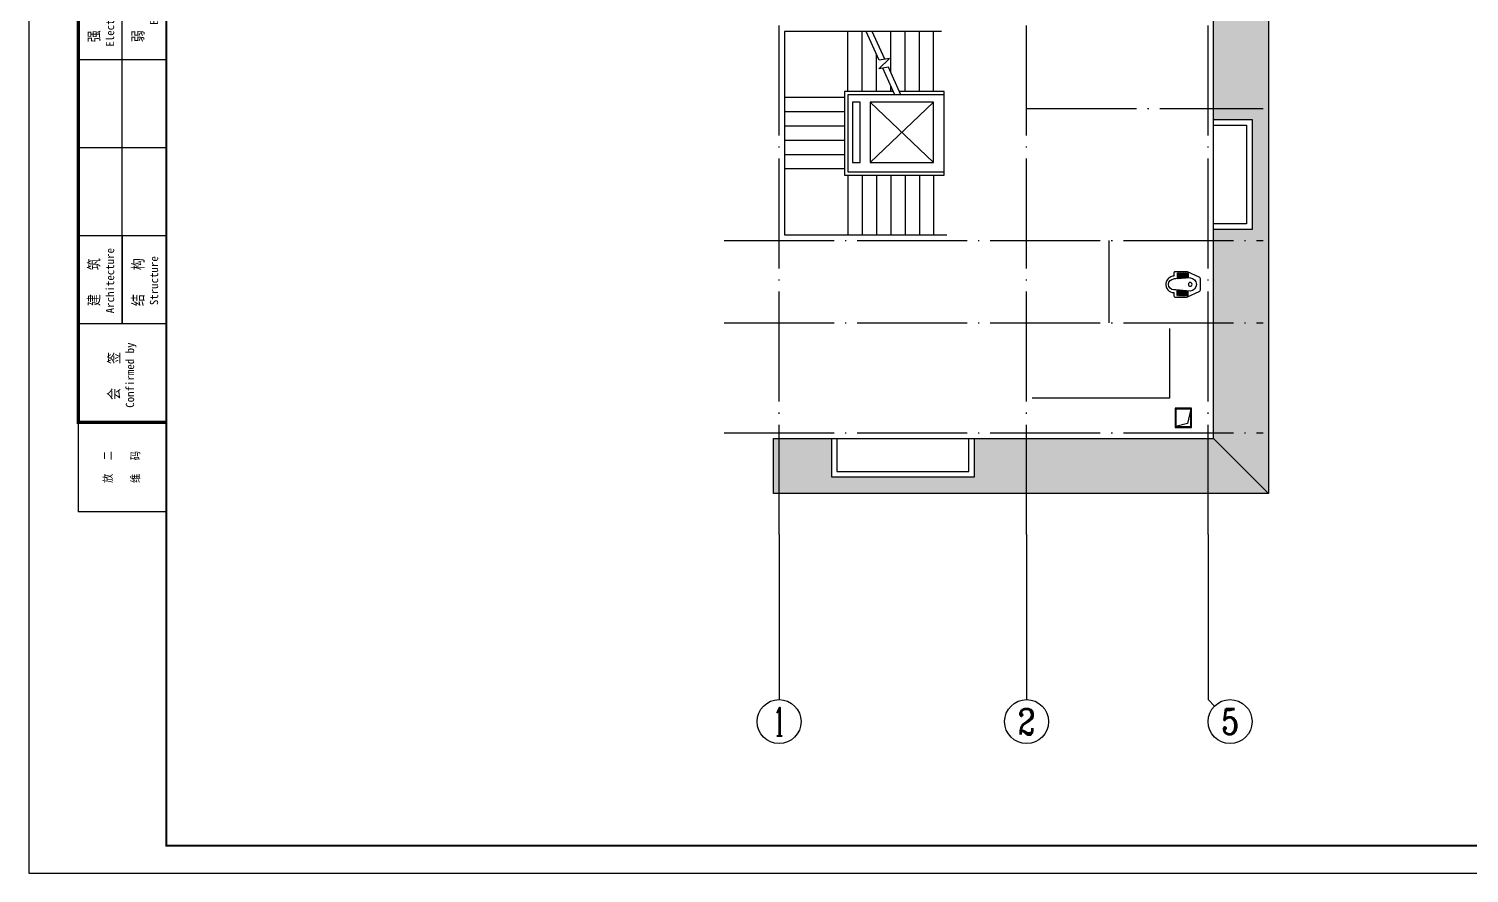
# Model space of a CAD drawing. Extents: x 522289 to 1051641, y 88514 to 354674.
# Drawn here: x 803136 to 829324, y 234380 to 249737 of the extents above; entities that cross this region are included whole.
import ezdxf
from ezdxf.enums import TextEntityAlignment as Align

# ---------------------------------------------------------------- set-up
doc = ezdxf.new("R2010")
doc.units = 0
doc.header["$LTSCALE"] = 1000
doc.header["$MEASUREMENT"] = 0
doc.linetypes.add('DOTE', pattern=[2.42, 2, -0.2, 0.02, -0.2])
doc.layers.get('0').update_dxf_attribs({"linetype": 'CONTINUOUS'})
for name, color, linetype in [('_0', 7, 'CONTINUOUS'), ('AXIS', 3, 'CONTINUOUS'), ('AXIS_TEXT', 7, 'CONTINUOUS'), ('DOTE', 1, 'DOTE'), ('EVTR', 2, 'CONTINUOUS'), ('P-图框', 7, 'CONTINUOUS'), ('PUB_TITLE', 4, 'CONTINUOUS'), ('STAIR', 2, 'CONTINUOUS'), ('WINDOW', 4, 'CONTINUOUS'), ('洁具', 8, 'CONTINUOUS')]:
    doc.layers.add(name, color=color, linetype=linetype)
doc.styles.add('_TCH_AXIS', font='COMPLEX', dxfattribs={"bigfont": 'GBCBIG'})
doc.styles.add('COMPLEX', font='COMPLEX')
doc.styles.add('STYLE-ARIAL', font='NSimSun.ttf')
doc.styles.add('图签', font='宋体.ttf', dxfattribs={"width": 0.66})
doc.styles.add('统一文字', font='宋体.ttf', dxfattribs={"width": 0.8})

# ---------------------------------------------------------------- blocks, each defined once
blk = doc.blocks.new('$plan$00002878')
at = {"layer": '洁具', "color": 253}
for p, q in [((-198, -230), (-127, -230)), ((-198, -250), (-127, -250)), ((-198, -255), (-125, -255)), ((-120, -192), (-100, -450)), ((120, -192), (100, -450)), ((198, -255), (125, -255)), ((198, -230), (127, -230)), ((198, -250), (127, -250)), ((-198, -275), (-125, -275)), ((-198, -280), (-123, -280)), ((-198, -300), (-123, -300)), ((-198, -305), (-121, -305)), ((-198, -325), (-121, -325)), ((-198, -330), (-119, -330)), ((-198, -350), (-119, -350)), ((-198, -355), (-117, -355)), ((-198, -375), (-117, -375)), ((-198, -380), (-115, -380)), ((-198, -400), (-115, -400)), ((-198, -405), (-113, -405)), ((-198, -425), (-113, -425)), ((-100, -450), (-100, -486)), ((100, -450), (100, -486)), ((198, -405), (113, -405)), ((198, -425), (113, -425)), ((198, -380), (115, -380)), ((198, -400), (115, -400)), ((198, -355), (117, -355)), ((198, -375), (117, -375)), ((198, -330), (119, -330)), ((198, -350), (119, -350)), ((198, -305), (121, -305)), ((198, -325), (121, -325)), ((198, -280), (123, -280)), ((198, -300), (123, -300)), ((198, -275), (125, -275))]:
    blk.add_line(p, q, dxfattribs=at)
blk.add_lwpolyline([(-150, -486), (-210, -486, -0.414214), (-230, -466), (-230, -247, -0.108031), (-228, -239), (-132, -29, -0.293069), (-87, 0), (87, 0, -0.293069), (132, -29), (228, -239, -0.108031), (230, -247), (230, -466, -0.414214), (210, -486), (150, -486, -0.370477), (18, -634, -0.440428)], format="xyb", close=True, dxfattribs=at)
blk.add_circle((1, -190), 33.9, dxfattribs=at)
for centre, radius, start, end in [((-198, -240), 10, 90, 270), ((-198, -265), 10, 90, 270), ((-127, -240), 10, 270, 90), ((-125, -265), 10, 270, 90), ((-1, -198), 120, 89.7121, 177.2241), ((1, -198), 120, 2.7759, 90.2879), ((125, -265), 10, 90, 270), ((127, -240), 10, 90, 270), ((198, -240), 10, 270, 90), ((198, -265), 10, 270, 90), ((-198, -290), 10, 90, 270), ((-198, -315), 10, 90, 270), ((-198, -340), 10, 90, 270), ((-198, -365), 10, 90, 270), ((-198, -390), 10, 90, 270), ((-198, -415), 10, 90, 270), ((-123, -290), 10, 270, 90), ((-121, -315), 10, 270, 90), ((-119, -340), 10, 270, 90), ((-117, -365), 10, 270, 90), ((-115, -390), 10, 270, 90), ((-113, -415), 10, 270, 90), ((0, -485), 100, 180.775, 359.225), ((113, -415), 10, 90, 270), ((115, -390), 10, 90, 270), ((117, -365), 10, 90, 270), ((119, -340), 10, 90, 270), ((121, -315), 10, 90, 270), ((123, -290), 10, 90, 270), ((198, -290), 10, 270, 90), ((198, -315), 10, 270, 90), ((198, -340), 10, 270, 90), ((198, -365), 10, 270, 90), ((198, -390), 10, 270, 90), ((198, -415), 10, 270, 90)]:
    blk.add_arc(centre, radius, start, end, dxfattribs=at)
blk = doc.blocks.new('中恒会签栏')
for p, q in [((-800, -19200), (-800, 0)), ((-1600, -1600), (0, -1600)), ((-1600, -3200), (0, -3200)), ((-1600, -4800), (0, -4800)), ((-1600, -6400), (0, -6400)), ((-1600, -8000), (0, -8000)), ((-1600, -9600), (0, -9600)), ((-1600, -11200), (0, -11200)), ((-1600, -12800), (0, -12800)), ((-1600, -14400), (0, -14400)), ((-1600, -16000), (0, -16000)), ((-1600, -17600), (0, -17600)), ((-800, -17600), (-800, -19200)), ((-1600, -19200), (0, -19200)), ((-1600, -21000), (-1600, -22626)), ((-5, -22626), (-1600, -22626))]:
    blk.add_line(p, q)
at = {"const_width": 60}
blk.add_lwpolyline([(0, -21000), (-1600, -21000), (-1600, 0), (0, 0)], dxfattribs=at)
for s, height, style, width, p in [('动    力', 200, '图签', 0.8, (-1316, -4051)), ('景    观', 200, '图签', 0.8, (-516, -4051)), ('Landscape', 150, 'STYLE-ARIAL', 0.97, (-223, -4024)), ('Power', 150, 'STYLE-ARIAL', 0.97, (-1023, -4024)), ('给 排 水', 200, '图签', 0.8, (-1316, -8851)), ('Plumbing', 150, 'STYLE-ARIAL', 0.97, (-1023, -8824)), ('暖    通', 200, '图签', 0.8, (-516, -8851)), ('HVAC', 150, 'STYLE-ARIAL', 0.97, (-223, -8824)), ('Electricity', 150, 'STYLE-ARIAL', 0.97, (-1023, -13624)), ('强    电', 200, '图签', 0.8, (-1316, -13651)), ('弱    电', 200, '图签', 0.8, (-516, -13651)), ('ELV', 150, 'STYLE-ARIAL', 0.97, (-223, -13624)), ('建    筑', 200, '图签', 0.8, (-1316, -18451)), ('Architecture', 150, 'STYLE-ARIAL', 0.97, (-1023, -18424)), ('结    构', 200, '图签', 0.8, (-516, -18451)), ('Structure', 150, 'STYLE-ARIAL', 0.97, (-223, -18424)), ('Confirmed by', 150, 'STYLE-ARIAL', 0.97, (-660, -20142)), ('会    签', 200, '图签', 0.8, (-953, -20157))]:
    blk.add_text(s, height=height, rotation=90, dxfattribs=dict(style=style, width=width)).set_placement(p, align=Align.MIDDLE_CENTER)
at = {"insert": (-803, -21813), "char_height": 150, "width": 1625.8, "attachment_point": 5, "rotation": 90, "style": '统一文字'}
blk.add_mtext('{\\fNSimSun|b0|i0|c134|p49;放   二\\P\\P维   码}', dxfattribs=at)
blk = doc.blocks.new('TQ1')
at = {"layer": 'P-图框'}
blk.add_lwpolyline([(804709, 185021), (846709, 185021), (846709, 214721), (804709, 214721)], close=True, dxfattribs=at)
at = {"layer": 'P-图框', "linetype": 'Continuous', "const_width": 40}
blk.add_lwpolyline([(807209, 185521), (846209, 185521), (846209, 214221), (807209, 214221)], close=True, dxfattribs=at)
at = {"layer": 'P-图框'}
blk.add_blockref('中恒会签栏', (807209, 214221), dxfattribs=at)
blk = doc.blocks.new('_AXISO')
blk.add_circle((0, 0), 0.5)
at = {"layer": 'AXIS_TEXT', "style": 'COMPLEX', "width": 1.041667}
blk.add_attdef('A', text='', height=0.56, dxfattribs=at).set_placement((-0.25, -0.28), (0.25, -0.28), align=Align.FIT)

msp = doc.modelspace()

# ---------------------------------------------------------------- hatches: boundary and pattern name
at = {"layer": '_0'}
h = msp.add_hatch(dxfattribs=at)
h.set_pattern_fill('弯瓦屋面', color=251, scale=100)
h.set_pattern_definition([(0, (147009.2, 29300), (200, 200), [40, -160]), (45, (147089.2, 29320), (0, 200), [56.56854, -226.27417]), (90, (147129.2, 29360), (-200, 200), [200]), (135, (147169.2, 29320), (-200, 2e-14), [56.56854, -226.27417]), (26.565051, (147049.2, 29300), (200, 2e-07), [44.72, -402.493595]), (333.434949, (147169.2, 29320), (200, -2e-07), [44.72, -402.493595])])
h.paths.add_polyline_path([(825677, 241287), (824677, 242287), (820327, 242287), (820327, 241587), (817727, 241587), (817727, 242287), (816677, 242287), (816677, 241287)])
at = {"layer": 'WINDOW'}
h = msp.add_hatch(dxfattribs=at)
h.set_pattern_fill('弯瓦屋面', color=251, scale=100, angle=90)
h.set_pattern_definition([(90, (4656.8, 0), (-200, 200), [40, -160]), (135, (4636.81, 80), (-200, 3e-14), [56.56854, -226.27417]), (180, (4596.8, 120), (-200, -200), [200]), (225, (4636.81, 160), (-3e-14, -200), [56.56854, -226.27417]), (116.565051, (4656.81, 40), (-2e-07, 200), [44.72, -402.493595]), (63.434949, (4636.81, 160), (2e-07, 200), [44.72, -402.493595])])
h.paths.add_polyline_path([(825377, 255587), (825377, 253587), (824677, 253587), (824677, 252387), (825377, 252387), (825377, 250387), (824677, 250387), (824677, 248087), (825377, 248087), (825377, 246087), (824677, 246087), (824677, 242287), (825677, 241287), (825677, 256287), (824677, 256287), (824677, 255587)])

# ---------------------------------------------------------------- linework, layer by layer
msp.add_lwpolyline([(816677, 241287), (816677, 242287), (824677, 242287), (824677, 256287), (825677, 256287), (825677, 241287)], close=True)
for points in [[(824677, 248087), (825377, 248087), (825377, 246087), (824677, 246087)], [(824677, 247987), (825277, 247987), (825277, 246187), (824677, 246187)], [(823877, 244287), (823877, 243022), (821377, 243022)], [(824677, 242287), (825677, 241287)]]:
    msp.add_lwpolyline(points)
at = {"linetype": 'Continuous', "flags": 128}
for points in [[(823977, 242837), (823977, 242487), (824277, 242487), (824277, 242837)], [(823992, 242822), (823992, 242502), (824262, 242502), (824262, 242822)]]:
    msp.add_lwpolyline(points, close=True, dxfattribs=at)
msp.add_lwpolyline([(824262, 242822), (824203, 242559), (823992, 242502)], dxfattribs=at)
at = {"layer": '_0'}
for points in [[(817727, 242287), (817727, 241587), (820327, 241587), (820327, 242287)], [(817827, 242287), (817827, 241687), (820227, 241687), (820227, 242287)]]:
    msp.add_lwpolyline(points, dxfattribs=at)
at = {"layer": 'AXIS'}
for p, q in [((816777, 240537), (816777, 237537)), ((821277, 240537), (821277, 237537)), ((824577, 240537), (824577, 237537)), ((824694, 237420), (824577, 237537))]:
    msp.add_line(p, q, dxfattribs=at)
at = {"layer": 'DOTE', "linetype": 'DOTE'}
for p, q in [((816777, 240537), (816777, 257187)), ((821277, 240537), (821277, 257187)), ((824577, 240537), (824577, 257187)), ((821277, 248287), (825577, 248287)), ((815777, 245887), (825577, 245887)), ((815777, 244387), (825577, 244387)), ((815777, 242387), (825577, 242387))]:
    msp.add_line(p, q, dxfattribs=at)
msp.add_lwpolyline([(822777, 244387), (822777, 245887)], dxfattribs=at)
at = {"layer": 'EVTR'}
for p, q in [((819587, 248401), (818435, 247304)), ((818435, 248401), (819587, 247304))]:
    msp.add_line(p, q, dxfattribs=at)
for points in [[(819727, 249687), (816877, 249687), (816877, 245987), (819827, 245987)], [(818027, 248597), (818027, 249687)], [(818287, 248597), (818287, 249687)], [(818807, 248946), (818807, 249687)], [(819067, 248597), (819067, 249687)], [(819327, 248597), (819327, 249687)], [(819587, 248597), (819587, 249687)], [(818547, 248597), (818547, 249278)], [(818855, 248597), (817967, 248597), (817967, 247077), (819777, 247077)], [(819777, 248537), (818027, 248537), (818027, 247137), (819777, 247137)], [(818807, 248597), (818807, 248703)], [(819777, 248597), (818965, 248597)], [(819777, 247077), (819777, 248597)], [(817967, 248487), (816877, 248487)], [(817967, 248227), (816877, 248227)], [(817967, 247967), (816877, 247967)], [(817967, 247707), (816877, 247707)], [(817967, 247447), (816877, 247447)], [(817967, 247187), (816877, 247187)], [(818027, 247077), (818027, 245987)], [(818287, 247077), (818287, 245987)], [(818547, 247077), (818547, 245987)], [(818807, 247077), (818807, 245987)], [(819067, 247077), (819067, 245987)], [(819327, 247077), (819327, 245987)], [(819587, 247077), (819587, 245987)]]:
    msp.add_lwpolyline(points, dxfattribs=at)
for points in [[(818114, 248401), (818114, 247304), (818251, 247304), (818251, 248401)], [(818435, 248401), (818435, 247304), (819587, 247304), (819587, 248401)]]:
    msp.add_lwpolyline(points, close=True, dxfattribs=at)
at = {"layer": 'PUB_TITLE'}
msp.add_lwpolyline([(803136, 234380), (845136, 234380), (845136, 264080), (803136, 264080)], close=True, dxfattribs=at)
at = {"layer": 'STAIR'}
for p, q in [((818597, 249167), (818362, 249687)), ((818699, 249184), (818472, 249687)), ((818589, 249009), (818782, 249197)), ((818782, 249197), (818597, 249167)), ((818765, 249038), (818589, 249009)), ((818882, 248537), (818663, 249021)), ((818992, 248537), (818765, 249038))]:
    msp.add_line(p, q, dxfattribs=at)

# ---------------------------------------------------------------- block references
at = {"yscale": -1, "rotation": 90}
msp.add_blockref('$plan$00002878', (824442, 245088), dxfattribs=at)
at = {"layer": 'AXIS'}
ref = msp.add_blockref('_AXISO', (816777, 237137), dxfattribs=dict(at, xscale=800, yscale=800, zscale=800))
ref.add_attrib('A', '1', dxfattribs={"layer": 'AXIS_TEXT', "height": 515, "style": '_TCH_AXIS'}).set_placement((816667, 236879), (816887, 236879), align=Align.FIT)
ref = msp.add_blockref('_AXISO', (821277, 237137), dxfattribs=dict(at, xscale=800, yscale=800, zscale=800))
ref.add_attrib('A', '2', dxfattribs={"layer": 'AXIS_TEXT', "height": 466, "style": '_TCH_AXIS'}).set_placement((821122, 236904), (821432, 236904), align=Align.FIT)
ref = msp.add_blockref('_AXISO', (824977, 237137), dxfattribs=dict(at, xscale=800, yscale=800, zscale=800))
ref.add_attrib('A', '5', dxfattribs={"layer": 'AXIS_TEXT', "height": 466, "style": '_TCH_AXIS'}).set_placement((824822, 236904), (825132, 236904), align=Align.FIT)
at = {"layer": 'P-图框'}
msp.add_blockref('TQ1', (-1574, 49359), dxfattribs=at)

doc.saveas('drawing.dxf')
